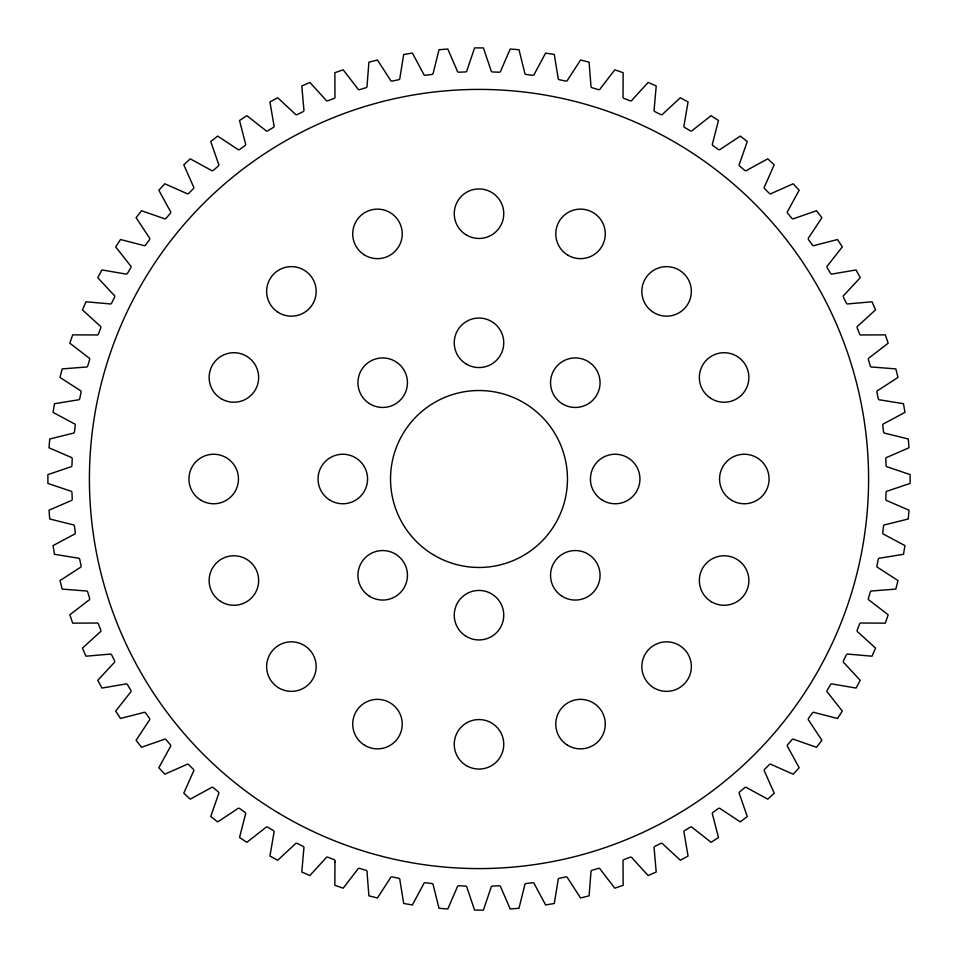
<?xml version="1.0" encoding="UTF-8"?>
<svg xmlns="http://www.w3.org/2000/svg" width="958" height="958" viewBox="0 0 958 958"><rect width="100%" height="100%" fill="white"/><g stroke="black" fill="none" stroke-linecap="round" stroke-linejoin="round"><path stroke-width="1.44" d="M334.965 861.817L334.857 885.312L343.192 888.174L357.538 869.565A1.736 1.736 0 0 1 359.705 868.403L365.884 870.247A1.736 1.736 0 0 1 367.07 872.403L368.902 895.826L377.44 897.993L390.205 878.258A1.736 1.736 0 0 1 392.265 876.929L398.576 878.246A1.736 1.736 0 0 1 399.929 880.294L403.701 903.49L412.383 904.951L423.484 884.234A1.736 1.736 0 0 1 425.424 882.737L431.819 883.527A1.736 1.736 0 0 1 433.339 885.455L439.015 908.268L447.793 908.986L457.134 887.431A1.736 1.736 0 0 1 458.954 885.779L465.384 886.042A1.736 1.736 0 0 1 467.061 887.838L474.593 910.1L483.407 910.1L490.939 887.838A1.736 1.736 0 0 1 492.616 886.042L499.046 885.779A1.736 1.736 0 0 1 500.866 887.431L510.207 908.986L518.985 908.268L524.661 885.455A1.736 1.736 0 0 1 526.182 883.527L532.576 882.737A1.736 1.736 0 0 1 534.516 884.234L545.617 904.951L554.299 903.49L558.071 880.294A1.736 1.736 0 0 1 559.424 878.246L565.735 876.929A1.736 1.736 0 0 1 567.795 878.258L580.56 897.993L589.098 895.826L590.93 872.403A1.736 1.736 0 0 1 592.116 870.247L598.295 868.403A1.736 1.736 0 0 1 600.462 869.565L614.808 888.174L623.143 885.312L623.035 861.817A1.736 1.736 0 0 1 624.041 859.565L630.041 857.23A1.736 1.736 0 0 1 632.292 858.2L648.135 875.564L656.206 872.02L654.158 848.608A1.736 1.736 0 0 1 654.973 846.297L660.757 843.459A1.736 1.736 0 0 1 663.092 844.249L680.312 860.236L688.06 856.045L684.084 832.885A1.736 1.736 0 0 1 684.707 830.502L690.239 827.209A1.736 1.736 0 0 1 692.622 827.796L711.099 842.31L718.476 837.496L712.608 814.743A1.736 1.736 0 0 1 713.027 812.324L718.272 808.576A1.736 1.736 0 0 1 720.691 808.959L740.306 821.904L747.264 816.491L739.54 794.302A1.736 1.736 0 0 1 739.756 791.859L744.665 787.692A1.736 1.736 0 0 1 747.12 787.883L767.741 799.152L774.22 793.188L764.688 771.705A1.736 1.736 0 0 1 764.7 769.25L769.25 764.7A1.736 1.736 0 0 1 771.705 764.688L793.188 774.22L799.152 767.741L787.883 747.12A1.736 1.736 0 0 1 787.692 744.665L791.859 739.756A1.736 1.736 0 0 1 794.302 739.54L816.491 747.264L821.904 740.306L808.959 720.691A1.736 1.736 0 0 1 808.576 718.272L812.324 713.027A1.736 1.736 0 0 1 814.743 712.608L837.496 718.476L842.31 711.099L827.796 692.622A1.736 1.736 0 0 1 827.209 690.239L830.502 684.707A1.736 1.736 0 0 1 832.885 684.084L856.045 688.06L860.236 680.312L844.249 663.092A1.736 1.736 0 0 1 843.459 660.757L846.297 654.973A1.736 1.736 0 0 1 848.608 654.158L872.02 656.206L875.564 648.135L858.2 632.292A1.736 1.736 0 0 1 857.23 630.041L859.565 624.041A1.736 1.736 0 0 1 861.817 623.035L885.312 623.143L888.174 614.808L869.565 600.462A1.736 1.736 0 0 1 868.403 598.295L870.247 592.116A1.736 1.736 0 0 1 872.403 590.93L895.826 589.098L897.993 580.56L878.258 567.795A1.736 1.736 0 0 1 876.929 565.735L878.246 559.424A1.736 1.736 0 0 1 880.294 558.071L903.49 554.299L904.951 545.617L884.234 534.516A1.736 1.736 0 0 1 882.737 532.576L883.527 526.182A1.736 1.736 0 0 1 885.455 524.661L908.268 518.985L908.986 510.207L887.431 500.866A1.736 1.736 0 0 1 885.779 499.046L886.042 492.616A1.736 1.736 0 0 1 887.838 490.939L910.1 483.407L910.1 474.593L887.838 467.061A1.736 1.736 0 0 1 886.042 465.384L885.779 458.954A1.736 1.736 0 0 1 887.431 457.134L908.986 447.793L908.268 439.015L885.455 433.339A1.736 1.736 0 0 1 883.527 431.819L882.737 425.424A1.736 1.736 0 0 1 884.234 423.484L904.951 412.383L903.49 403.701L880.294 399.929A1.736 1.736 0 0 1 878.246 398.576L876.929 392.265A1.736 1.736 0 0 1 878.258 390.205L897.993 377.44L895.826 368.902L872.403 367.07A1.736 1.736 0 0 1 870.247 365.884L868.403 359.705A1.736 1.736 0 0 1 869.565 357.538L888.174 343.192L885.312 334.857L861.817 334.965A1.736 1.736 0 0 1 859.565 333.959L857.23 327.959A1.736 1.736 0 0 1 858.2 325.708L875.564 309.865L872.02 301.794L848.608 303.842A1.736 1.736 0 0 1 846.297 303.027L843.459 297.243A1.736 1.736 0 0 1 844.249 294.908L860.236 277.688L856.045 269.94L832.885 273.916A1.736 1.736 0 0 1 830.502 273.293L827.209 267.761A1.736 1.736 0 0 1 827.796 265.378L842.31 246.901L837.496 239.524L814.743 245.392A1.736 1.736 0 0 1 812.324 244.973L808.576 239.728A1.736 1.736 0 0 1 808.959 237.309L821.904 217.694L816.491 210.736L794.302 218.46A1.736 1.736 0 0 1 791.859 218.244L787.692 213.335A1.736 1.736 0 0 1 787.883 210.88L799.152 190.259L793.188 183.78L771.705 193.312A1.736 1.736 0 0 1 769.25 193.3L764.7 188.75A1.736 1.736 0 0 1 764.688 186.295L774.22 164.812L767.741 158.848L747.12 170.117A1.736 1.736 0 0 1 744.665 170.308L739.756 166.141A1.736 1.736 0 0 1 739.54 163.698L747.264 141.509L740.306 136.096L720.691 149.041A1.736 1.736 0 0 1 718.272 149.424L713.027 145.676A1.736 1.736 0 0 1 712.608 143.257L718.476 120.504L711.099 115.69L692.622 130.204A1.736 1.736 0 0 1 690.239 130.791L684.707 127.498A1.736 1.736 0 0 1 684.084 125.115L688.06 101.955L680.312 97.764L663.092 113.751A1.736 1.736 0 0 1 660.757 114.541L654.973 111.703A1.736 1.736 0 0 1 654.158 109.392L656.206 85.98L648.135 82.436L632.292 99.8A1.736 1.736 0 0 1 630.041 100.77L624.041 98.434A1.736 1.736 0 0 1 623.035 96.183L623.143 72.688L614.808 69.826L600.462 88.435A1.736 1.736 0 0 1 598.295 89.597L592.116 87.753A1.736 1.736 0 0 1 590.93 85.597L589.098 62.174L580.56 60.007L567.795 79.742A1.736 1.736 0 0 1 565.735 81.071L559.424 79.753A1.736 1.736 0 0 1 558.071 77.706L554.299 54.51L545.617 53.049L534.516 73.766A1.736 1.736 0 0 1 532.576 75.263L526.182 74.473A1.736 1.736 0 0 1 524.661 72.545L518.985 49.732L510.207 49.014L500.866 70.569A1.736 1.736 0 0 1 499.046 72.221L492.616 71.958A1.736 1.736 0 0 1 490.939 70.162L483.407 47.9L474.593 47.9L467.061 70.162A1.736 1.736 0 0 1 465.384 71.958L458.954 72.221A1.736 1.736 0 0 1 457.134 70.569L447.793 49.014L439.015 49.732L433.339 72.545A1.736 1.736 0 0 1 431.819 74.473L425.424 75.263A1.736 1.736 0 0 1 423.484 73.766L412.383 53.049L403.701 54.51L399.929 77.706A1.736 1.736 0 0 1 398.576 79.753L392.265 81.071A1.736 1.736 0 0 1 390.205 79.742L377.44 60.007L368.902 62.174L367.07 85.597A1.736 1.736 0 0 1 365.884 87.753L359.705 89.597A1.736 1.736 0 0 1 357.538 88.435L343.192 69.826L334.857 72.688L334.965 96.183A1.736 1.736 0 0 1 333.959 98.434L327.959 100.77A1.736 1.736 0 0 1 325.708 99.8L309.865 82.436L301.794 85.98L303.842 109.392A1.736 1.736 0 0 1 303.027 111.703L297.243 114.541A1.736 1.736 0 0 1 294.908 113.751L277.688 97.764L269.94 101.955L273.916 125.115A1.736 1.736 0 0 1 273.293 127.498L267.761 130.791A1.736 1.736 0 0 1 265.378 130.204L246.901 115.69L239.524 120.504L245.392 143.257A1.736 1.736 0 0 1 244.973 145.676L239.728 149.424A1.736 1.736 0 0 1 237.309 149.041L217.694 136.096L210.736 141.509L218.46 163.698A1.736 1.736 0 0 1 218.244 166.141L213.335 170.308A1.736 1.736 0 0 1 210.88 170.117L190.259 158.848L183.78 164.812L193.312 186.295A1.736 1.736 0 0 1 193.3 188.75L188.75 193.3A1.736 1.736 0 0 1 186.295 193.312L164.812 183.78L158.848 190.259L170.117 210.88A1.736 1.736 0 0 1 170.308 213.335L166.141 218.244A1.736 1.736 0 0 1 163.698 218.46L141.509 210.736L136.096 217.694L149.041 237.309A1.736 1.736 0 0 1 149.424 239.728L145.676 244.973A1.736 1.736 0 0 1 143.257 245.392L120.504 239.524L115.69 246.901L130.204 265.378A1.736 1.736 0 0 1 130.791 267.761L127.498 273.293A1.736 1.736 0 0 1 125.115 273.916L101.955 269.94L97.764 277.688L113.751 294.908A1.736 1.736 0 0 1 114.541 297.243L111.703 303.027A1.736 1.736 0 0 1 109.392 303.842L85.98 301.794L82.436 309.865L99.8 325.708A1.736 1.736 0 0 1 100.77 327.959L98.434 333.959A1.736 1.736 0 0 1 96.183 334.965L72.688 334.857L69.826 343.192L88.435 357.538A1.736 1.736 0 0 1 89.597 359.705L87.753 365.884A1.736 1.736 0 0 1 85.597 367.07L62.174 368.902L60.007 377.44L79.742 390.205A1.736 1.736 0 0 1 81.071 392.265L79.753 398.576A1.736 1.736 0 0 1 77.706 399.929L54.51 403.701L53.049 412.383L73.766 423.484A1.736 1.736 0 0 1 75.263 425.424L74.473 431.819A1.736 1.736 0 0 1 72.545 433.339L49.732 439.015L49.014 447.793L70.569 457.134A1.736 1.736 0 0 1 72.221 458.954L71.958 465.384A1.736 1.736 0 0 1 70.162 467.061L47.9 474.593L47.9 483.407L70.162 490.939A1.736 1.736 0 0 1 71.958 492.616L72.221 499.046A1.736 1.736 0 0 1 70.569 500.866L49.014 510.207L49.732 518.985L72.545 524.661A1.736 1.736 0 0 1 74.473 526.182L75.263 532.576A1.736 1.736 0 0 1 73.766 534.516L53.049 545.617L54.51 554.299L77.706 558.071A1.736 1.736 0 0 1 79.753 559.424L81.071 565.735A1.736 1.736 0 0 1 79.742 567.795L60.007 580.56L62.174 589.098L85.597 590.93A1.736 1.736 0 0 1 87.753 592.116L89.597 598.295A1.736 1.736 0 0 1 88.435 600.462L69.826 614.808L72.688 623.143L96.183 623.035A1.736 1.736 0 0 1 98.434 624.041L100.77 630.041A1.736 1.736 0 0 1 99.8 632.292L82.436 648.135L85.98 656.206L109.392 654.158A1.736 1.736 0 0 1 111.703 654.973L114.541 660.757A1.736 1.736 0 0 1 113.751 663.092L97.764 680.312L101.955 688.06L125.115 684.084A1.736 1.736 0 0 1 127.498 684.707L130.791 690.239A1.736 1.736 0 0 1 130.204 692.622L115.69 711.099L120.504 718.476L143.257 712.608A1.736 1.736 0 0 1 145.676 713.027L149.424 718.272A1.736 1.736 0 0 1 149.041 720.691L136.096 740.306L141.509 747.264L163.698 739.54A1.736 1.736 0 0 1 166.141 739.756L170.308 744.665A1.736 1.736 0 0 1 170.117 747.12L158.848 767.741L164.812 774.22L186.295 764.688A1.736 1.736 0 0 1 188.75 764.7L193.3 769.25A1.736 1.736 0 0 1 193.312 771.705L183.78 793.188L190.259 799.152L210.88 787.883A1.736 1.736 0 0 1 213.335 787.692L218.244 791.859A1.736 1.736 0 0 1 218.46 794.302L210.736 816.491L217.694 821.904L237.309 808.959A1.736 1.736 0 0 1 239.728 808.576L244.973 812.324A1.736 1.736 0 0 1 245.392 814.743L239.524 837.496L246.901 842.31L265.378 827.796A1.736 1.736 0 0 1 267.761 827.209L273.293 830.502A1.736 1.736 0 0 1 273.916 832.885L269.94 856.045L277.688 860.236L294.908 844.249A1.736 1.736 0 0 1 297.243 843.459L303.027 846.297A1.736 1.736 0 0 1 303.842 848.608L301.794 872.02L309.865 875.564L325.708 858.2A1.736 1.736 0 0 1 327.959 857.23L333.959 859.565A1.736 1.736 0 0 1 334.965 861.817M434.381 555.389A88.471 88.471 0 0 0 567.471 479.443A88.471 88.471 0 0 0 435.148 402.156A88.471 88.471 0 0 0 434.381 555.389M711.303 601.72A24.764 24.764 0 0 0 748.869 581.027A24.764 24.764 0 0 0 712.165 558.837A24.764 24.764 0 0 0 711.303 601.72M653.464 687.593A24.764 24.764 0 0 0 691.341 667.486A24.764 24.764 0 0 0 654.997 644.722A24.764 24.764 0 0 0 653.464 687.593M567.064 744.893A24.764 24.764 0 0 0 605.252 725.386A24.764 24.764 0 0 0 569.268 702.058A24.764 24.764 0 0 0 567.064 744.893M466.522 765.693A24.764 24.764 0 0 0 503.764 744.414A24.764 24.764 0 0 0 466.714 722.811A24.764 24.764 0 0 0 466.522 765.693M364.663 745.3A24.764 24.764 0 0 0 402.228 724.607A24.764 24.764 0 0 0 365.525 702.418A24.764 24.764 0 0 0 364.663 745.3M278.263 687.593A24.764 24.764 0 0 0 316.152 667.486A24.764 24.764 0 0 0 279.796 644.722A24.764 24.764 0 0 0 278.263 687.593M220.424 601.301A24.764 24.764 0 0 0 258.624 581.805A24.764 24.764 0 0 0 222.627 558.478A24.764 24.764 0 0 0 220.424 601.301M201.216 500.387A24.764 24.764 0 0 0 238.458 479.108A24.764 24.764 0 0 0 201.408 457.505A24.764 24.764 0 0 0 201.216 500.387M221.082 398.66A24.764 24.764 0 0 0 258.648 377.967A24.764 24.764 0 0 0 221.945 355.777A24.764 24.764 0 0 0 221.082 398.66M278.263 312.392A24.764 24.764 0 0 0 316.152 292.286A24.764 24.764 0 0 0 279.796 269.521A24.764 24.764 0 0 0 278.263 312.392M364.004 254.672A24.764 24.764 0 0 0 402.204 235.165A24.764 24.764 0 0 0 366.207 211.838A24.764 24.764 0 0 0 364.004 254.672M466.522 235.081A24.764 24.764 0 0 0 503.764 213.802A24.764 24.764 0 0 0 466.714 192.199A24.764 24.764 0 0 0 466.522 235.081M567.723 255.079A24.764 24.764 0 0 0 605.288 234.387A24.764 24.764 0 0 0 568.585 212.197A24.764 24.764 0 0 0 567.723 255.079M653.464 312.392A24.764 24.764 0 0 0 691.341 292.286A24.764 24.764 0 0 0 654.997 269.521A24.764 24.764 0 0 0 653.464 312.392M710.644 398.253A24.764 24.764 0 0 0 748.845 378.745A24.764 24.764 0 0 0 712.848 355.418A24.764 24.764 0 0 0 710.644 398.253M561.879 596.115A24.764 24.764 0 0 0 600.031 576.512A24.764 24.764 0 0 0 563.987 553.281A24.764 24.764 0 0 0 561.879 596.115M466.247 636.411A24.764 24.764 0 0 0 503.752 615.623A24.764 24.764 0 0 0 467.001 593.529A24.764 24.764 0 0 0 466.247 636.411M369.285 596.115A24.764 24.764 0 0 0 407.425 576.512A24.764 24.764 0 0 0 371.381 553.281A24.764 24.764 0 0 0 369.285 596.115M330.055 500.22A24.764 24.764 0 0 0 367.573 479.431A24.764 24.764 0 0 0 330.809 457.337A24.764 24.764 0 0 0 330.055 500.22M369.285 403.51A24.764 24.764 0 0 0 407.425 383.919A24.764 24.764 0 0 0 371.381 360.675A24.764 24.764 0 0 0 369.285 403.51M466.247 364.028A24.764 24.764 0 0 0 503.752 343.251A24.764 24.764 0 0 0 467.001 321.146A24.764 24.764 0 0 0 466.247 364.028M561.879 403.51A24.764 24.764 0 0 0 600.031 383.919A24.764 24.764 0 0 0 563.987 360.675A24.764 24.764 0 0 0 561.879 403.51M731.828 500.387A24.764 24.764 0 0 0 769.07 479.108A24.764 24.764 0 0 0 732.02 457.505A24.764 24.764 0 0 0 731.828 500.387M602.438 500.22A24.764 24.764 0 0 0 639.944 479.431A24.764 24.764 0 0 0 603.193 457.337A24.764 24.764 0 0 0 602.438 500.22M278.778 813.198A389.583 389.583 0 0 0 868.535 485.299A389.583 389.583 0 0 0 289.687 138.503A389.583 389.583 0 0 0 278.778 813.198"/></g></svg>
